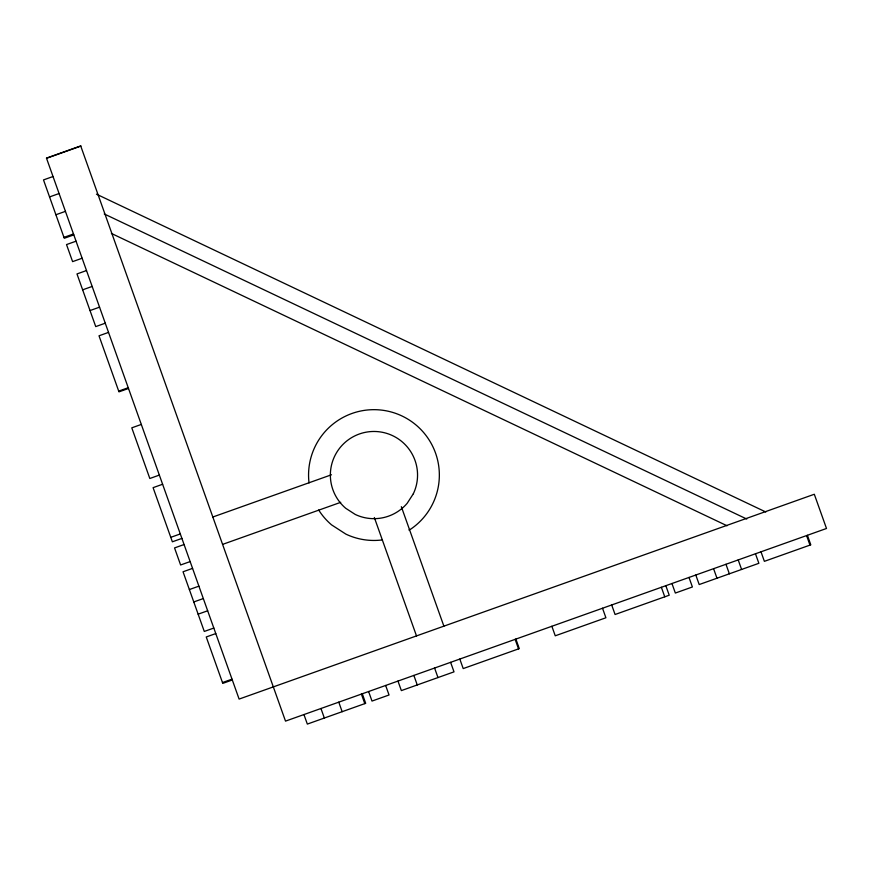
<?xml version="1.0" encoding="UTF-8"?>
<svg xmlns="http://www.w3.org/2000/svg" width="870" height="870" viewBox="0 0 870 870"><rect width="100%" height="100%" fill="white"/><g stroke="black" fill="none" stroke-linecap="round" stroke-linejoin="round"><path stroke-width="1.3" d="M408.911 530.015L411.086 528.895A65.391 65.391 0 0 0 433.042 447.049A65.391 65.391 0 0 0 355.786 412.239A65.391 65.391 0 0 0 309.035 482.915M46.545 158.307L80.769 146.127M53.026 176.523L43.5 179.916L64.282 238.271L73.809 234.878M49.557 196.924L59.084 193.531M55.897 214.749L65.435 211.356M63.956 237.369L73.482 233.976M76.06 241.186L66.522 244.579L72.602 261.631L82.128 258.238M86.511 270.548L76.984 273.941L95.733 326.598L105.259 323.205M82.639 289.83L92.166 286.437M90.023 310.557L99.55 307.164M108.532 332.405L99.006 335.798L118.972 391.859L128.499 388.466M118.701 391.108L128.227 387.715M141.31 424.44L131.783 427.833L149.825 478.489L159.351 475.096M162.614 484.264L153.087 487.657L172.369 541.803L181.895 538.41M212.835 517.008L331.481 474.77M170.77 537.334L180.297 533.941M184.07 544.533L174.544 547.926L180.612 564.978L190.138 561.585M222.589 544.392L340.725 502.327M192.564 568.382L183.037 571.775L204.287 631.446L213.813 628.053M189.366 589.555L198.893 586.162M193.782 601.953L203.308 598.56M198.132 614.176L207.669 610.783M215.782 633.577L206.244 636.971L222.774 683.385L232.301 679.992M222.481 682.558L232.007 679.165M96.439 194.151L765.807 511.995M104.248 213.955L746.775 519.042M111.393 233.432L727.048 525.763M807.404 535.289L810.796 544.816L764.382 561.335L760.989 551.808M806.577 535.583L809.97 545.109M755.475 553.777L758.868 563.303L699.197 584.553L695.804 575.026M738.206 559.921L741.599 569.458M725.971 564.282L729.364 573.808M713.585 568.697L716.978 578.224M689.007 577.441L692.4 586.978L675.348 593.046L671.955 583.52M665.833 585.695L669.226 595.221L615.079 614.503L611.686 604.976M661.363 587.283L664.756 596.82M602.518 608.239L605.911 617.765L555.256 635.807L551.863 626.28M515.888 639.091L519.281 648.618L463.21 668.584L459.817 659.058M515.138 639.352L518.531 648.889M401.331 506.666L443.885 626.161M450.616 662.331L454.01 671.857L401.364 690.606L397.971 681.079M434.587 668.04L437.98 677.567M374.339 517.509L416.502 635.916M413.859 675.424L417.252 684.951M385.649 685.462L389.042 694.989L372.001 701.068L368.608 691.53M362.301 693.781L365.694 703.308L307.338 724.09L303.945 714.564M361.398 694.097L364.791 703.634M338.767 702.155L342.16 711.682M320.954 708.506L324.347 718.033M381.799 539.987A65.391 65.391 0 0 1 345.901 534.136L331.568 524.871A65.391 65.391 0 0 1 318.681 510.016M413.337 493.768L407.16 503.328A43.598 43.598 0 0 1 355.254 514.453L345.694 508.265A43.598 43.598 0 0 1 338.419 449.812A43.598 43.598 0 0 1 396.013 437.458A43.598 43.598 0 0 1 413.337 493.768M80.692 145.91L46.469 158.101L239.109 699.078L814.309 494.258L826.5 528.481L285.512 721.121L80.692 145.91"/></g></svg>
